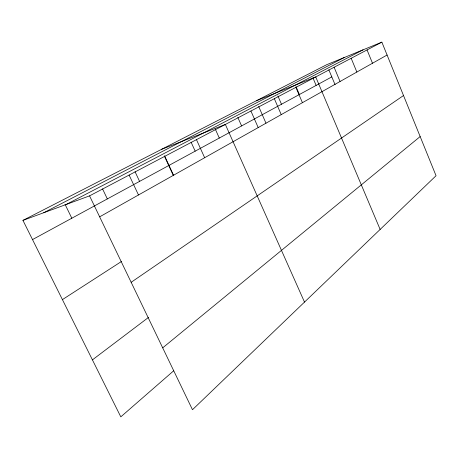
<?xml version="1.0" encoding="UTF-8"?>
<svg xmlns="http://www.w3.org/2000/svg" width="459" height="459" viewBox="0 0 459 459"><rect width="100%" height="100%" fill="white"/><g stroke="black" fill="none" stroke-linecap="round" stroke-linejoin="round"><path stroke-width="0.69" d="M173.6 370.872L120.803 416.858L22.95 220.377L326.693 64.702L381.859 42.142L436.05 175.722L192.47 409.715L89.562 195.867L22.95 220.377M162.698 347.847L420.163 136.564M92.42 359.873L148.601 317.347M131.154 282.296L403.518 95.535M62.413 299.618L121.664 261.36M99.655 216.837L387.086 55.023M32.514 239.587L331.805 76.894M89.562 195.867L381.859 42.142M66.337 204.41L363.04 49.836M43.725 212.735L344.296 57.501M256.208 100.825L315.729 76.923L380.138 229.431M161.585 149.324L225.363 124.446L304.506 302.091M65.046 204.324L71.816 218.22M102.558 188.913L107.331 198.913M135.049 171.718L139.582 181.385M129.111 175.068L138.486 194.977M164.552 155.75L173.766 175.728M164.54 156.433L173.284 175.39M196.458 139.645L204.651 157.73M191.082 142.147L195.178 151.166M215.237 128.99L219.299 138.056M237.842 117.447L241.595 125.932M250.924 111.003L258.199 127.579M258.687 106.499L265.962 123.15M274.339 98.691L281.235 114.612M277.902 95.948L281.482 104.25M296.072 86.722L299.394 94.514M295.871 87.365L302.418 102.69M312.94 77.869L316.131 85.414M334.112 67.255L340.062 81.495M328.845 69.837L335.076 84.703M351.175 58.282L356.861 72.04M367.051 49.933L372.496 63.239"/></g></svg>
